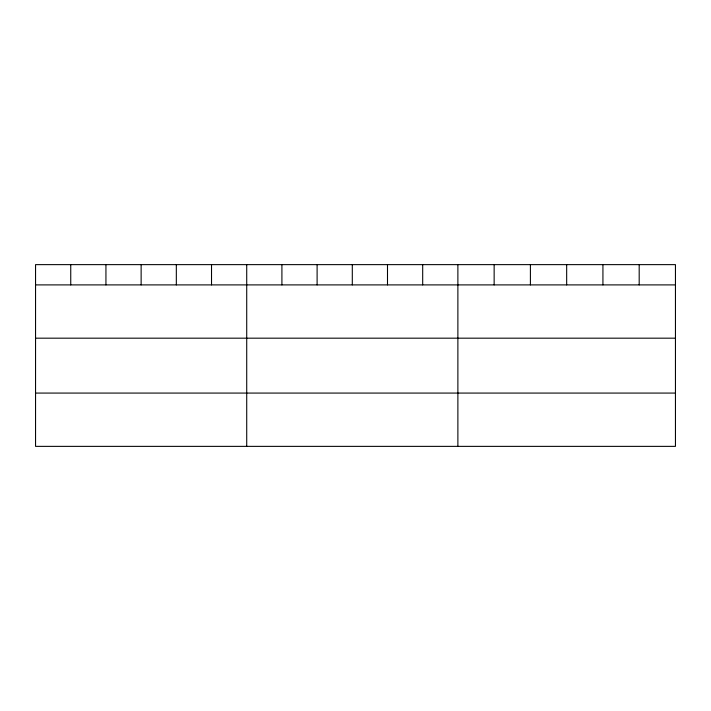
<?xml version="1.0" encoding="UTF-8"?>
<svg xmlns="http://www.w3.org/2000/svg" width="711" height="711" viewBox="0 0 711 711"><rect width="100%" height="100%" fill="white"/><g stroke="black" fill="none" stroke-linecap="round" stroke-linejoin="round"><path stroke-width="1.07" d="M675.45 284.898L675.45 446.366L35.55 446.366L35.55 264.634L675.45 264.634L675.45 284.898L35.55 284.898M35.55 338.178L675.45 338.178M35.55 393.076L675.45 393.076M639.189 264.634L639.189 284.898M602.928 264.634L602.928 284.898M566.667 264.634L566.667 284.898M530.406 264.634L530.406 284.898M494.145 264.634L494.145 284.898M457.884 264.634L457.884 446.366M422.69 264.634L422.69 284.898M387.495 264.634L387.495 284.898M352.3 264.634L352.3 284.898M317.106 264.634L317.106 284.898M281.911 264.634L281.911 284.898M246.717 264.634L246.717 446.366M211.523 264.634L211.523 284.898M176.328 264.634L176.328 284.898M141.134 264.634L141.134 284.898M105.939 264.634L105.939 284.898M70.745 264.634L70.745 284.898"/></g></svg>
